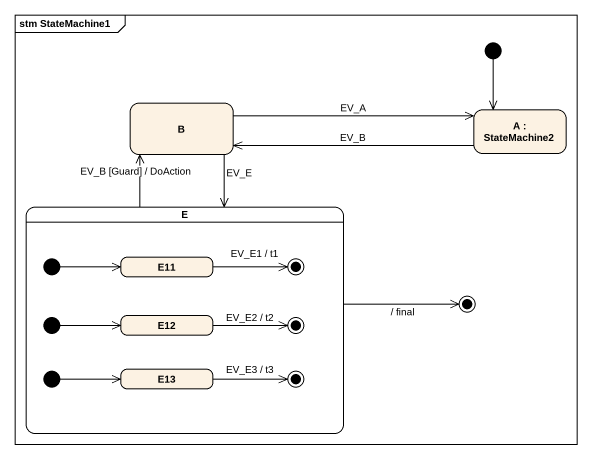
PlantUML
@startuml
mainframe stm StateMachine1
hide empty description
state B
state "A : StateMachine2" as A
state E {
  state initial2 <<start>>
  state E11
  state final1 <<end>>
  state initial3 <<start>>
  state E12
  state final2 <<end>>
  state initial4 <<start>>
  state E13
  state final4 <<end>>
}
[*] --> A
B -right-> A : EV_A
B --> E : EV_E
A -left-> B : EV_B
E -up-> B : EV_B [Guard] / DoAction
initial2 -right-> E11
E11 -right-> final1 : EV_E1 / t1
initial3 -right-> E12
E12 -right-> final2 : EV_E2 / t2
initial4 -right-> E13
E13 -right-> final4 : EV_E3 / t3
E -right-> [*] : / final
@enduml
